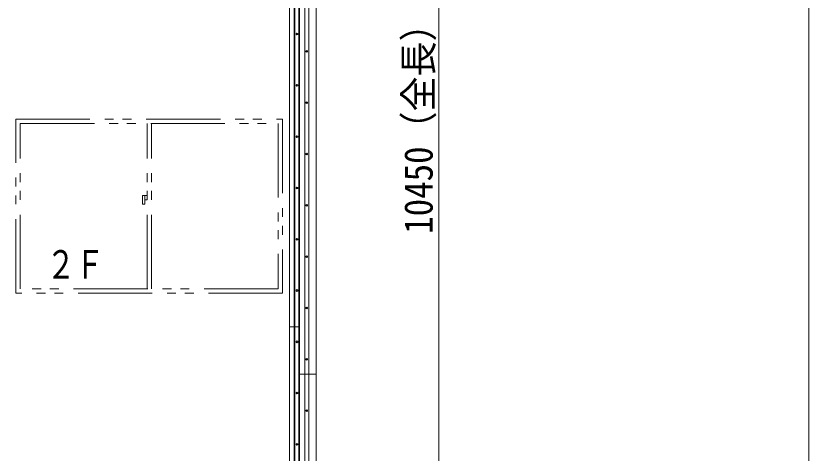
# Model space of a CAD drawing. Units: millimetres, scale not verified. Extents: x -20007 to 19993, y -13850 to 13850.
# Drawn here: x -8907 to -3553, y -4892 to -1943 of the extents above; entities that cross this region are included whole.
import ezdxf
from ezdxf.enums import TextEntityAlignment as Align

# ---------------------------------------------------------------- set-up
doc = ezdxf.new("R2010")
doc.units = ezdxf.units.MM
doc.header["$LTSCALE"] = 100
doc.linetypes.add('DOUBLE_CHAIN1', pattern=[8.8, 5, -1, 0.6, -0.6, 0.6, -1])
for name, color, linetype, lineweight in [('0-0_zumenwaku', 6, 'Continuous', 9), ('0-7_下部ユニット', 7, 'Continuous', 9), ('0-9_TEXT', 7, 'Continuous', 9), ('0-D_Defpoints', 7, 'Continuous', 9), ('1-0_窓', 2, 'DOUBLE_CHAIN1', 9), ('1-1_中間ユニット', 6, 'Continuous', 9), ('1-5_SUNPO', 3, 'Continuous', 9)]:
    doc.layers.add(name, color=color, linetype=linetype, lineweight=lineweight)
doc.styles.add('ＭＳ ゴシック', font='')
doc.styles.get('ＭＳ ゴシック').set_extended_font_data('MS Gothic')

# ---------------------------------------------------------------- blocks, each defined once
blk = doc.blocks.new('Region189')
at = {"layer": '0-D_Defpoints'}
blk.add_circle((-7009.6, -4487.7), 5, dxfattribs=at)
blk = doc.blocks.new('Region190')
at = {"layer": '0-D_Defpoints'}
for p, q in [((-7014.6, -4484.8), (-7009.6, -4481.9)), ((-7014.6, -4490.6), (-7014.6, -4484.8)), ((-7009.6, -4493.5), (-7014.6, -4490.6)), ((-7009.6, -4481.9), (-7004.6, -4484.8)), ((-7004.6, -4490.6), (-7009.6, -4493.5)), ((-7004.6, -4484.8), (-7004.6, -4490.6))]:
    blk.add_line(p, q, dxfattribs=at)
blk = doc.blocks.new('Region191')
at = {"layer": '0-D_Defpoints'}
for p, q in [((-7014.6, -4830.8), (-7009.6, -4827.9)), ((-7014.6, -4836.6), (-7014.6, -4830.8)), ((-7009.6, -4839.5), (-7014.6, -4836.6)), ((-7009.6, -4827.9), (-7004.6, -4830.8)), ((-7004.6, -4836.6), (-7009.6, -4839.5)), ((-7004.6, -4830.8), (-7004.6, -4836.6))]:
    blk.add_line(p, q, dxfattribs=at)
blk = doc.blocks.new('Region192')
at = {"layer": '0-D_Defpoints'}
blk.add_circle((-7009.6, -4833.7), 5, dxfattribs=at)
blk = doc.blocks.new('Region193')
at = {"layer": '0-D_Defpoints'}
blk.add_circle((-6944.3, -4605.2), 5, dxfattribs=at)
blk = doc.blocks.new('Region194')
at = {"layer": '0-D_Defpoints'}
for p, q in [((-6949.3, -4602.3), (-6944.3, -4599.4)), ((-6949.3, -4608.1), (-6949.3, -4602.3)), ((-6944.3, -4599.4), (-6939.3, -4602.3)), ((-6939.3, -4602.3), (-6939.3, -4608.1)), ((-6944.3, -4611), (-6949.3, -4608.1)), ((-6939.3, -4608.1), (-6944.3, -4611))]:
    blk.add_line(p, q, dxfattribs=at)
blk = doc.blocks.new('Region209')
at = {"layer": '0-D_Defpoints'}
for p, q in [((-7014.6, -3446.8), (-7009.6, -3443.9)), ((-7014.6, -3452.6), (-7014.6, -3446.8)), ((-7009.6, -3455.5), (-7014.6, -3452.6)), ((-7009.6, -3443.9), (-7004.6, -3446.8)), ((-7004.6, -3452.6), (-7009.6, -3455.5)), ((-7004.6, -3446.8), (-7004.6, -3452.6))]:
    blk.add_line(p, q, dxfattribs=at)
blk = doc.blocks.new('Region210')
at = {"layer": '0-D_Defpoints'}
blk.add_circle((-7009.6, -3449.7), 5, dxfattribs=at)
blk = doc.blocks.new('Region211')
at = {"layer": '0-D_Defpoints'}
blk.add_circle((-6944.3, -3567.2), 5, dxfattribs=at)
blk = doc.blocks.new('Region212')
at = {"layer": '0-D_Defpoints'}
for p, q in [((-6949.3, -3564.3), (-6944.3, -3561.4)), ((-6949.3, -3570.1), (-6949.3, -3564.3)), ((-6944.3, -3573), (-6949.3, -3570.1)), ((-6944.3, -3561.4), (-6939.3, -3564.3)), ((-6939.3, -3570.1), (-6944.3, -3573)), ((-6939.3, -3564.3), (-6939.3, -3570.1))]:
    blk.add_line(p, q, dxfattribs=at)
blk = doc.blocks.new('Region213')
at = {"layer": '0-D_Defpoints'}
blk.add_circle((-7009.6, -3795.7), 5, dxfattribs=at)
blk = doc.blocks.new('Region214')
at = {"layer": '0-D_Defpoints'}
for p, q in [((-7014.6, -3792.8), (-7009.6, -3789.9)), ((-7014.6, -3798.6), (-7014.6, -3792.8)), ((-7009.6, -3801.5), (-7014.6, -3798.6)), ((-7009.6, -3789.9), (-7004.6, -3792.8)), ((-7004.6, -3798.6), (-7009.6, -3801.5)), ((-7004.6, -3792.8), (-7004.6, -3798.6))]:
    blk.add_line(p, q, dxfattribs=at)
blk = doc.blocks.new('Region215')
at = {"layer": '0-D_Defpoints'}
for p, q in [((-6949.3, -3910.3), (-6944.3, -3907.4)), ((-6944.3, -3907.4), (-6939.3, -3910.3)), ((-6949.3, -3916.1), (-6949.3, -3910.3)), ((-6944.3, -3919), (-6949.3, -3916.1)), ((-6939.3, -3916.1), (-6944.3, -3919)), ((-6939.3, -3910.3), (-6939.3, -3916.1))]:
    blk.add_line(p, q, dxfattribs=at)
blk = doc.blocks.new('Region216')
at = {"layer": '0-D_Defpoints'}
blk.add_circle((-6944.3, -3913.2), 5, dxfattribs=at)
blk = doc.blocks.new('Region217')
at = {"layer": '0-D_Defpoints'}
for p, q in [((-7014.6, -4138.8), (-7009.6, -4135.9)), ((-7014.6, -4144.6), (-7014.6, -4138.8)), ((-7009.6, -4147.5), (-7014.6, -4144.6)), ((-7009.6, -4135.9), (-7004.6, -4138.8)), ((-7004.6, -4144.6), (-7009.6, -4147.5)), ((-7004.6, -4138.8), (-7004.6, -4144.6))]:
    blk.add_line(p, q, dxfattribs=at)
blk = doc.blocks.new('Region218')
at = {"layer": '0-D_Defpoints'}
blk.add_circle((-7009.6, -4141.7), 5, dxfattribs=at)
blk = doc.blocks.new('Region219')
at = {"layer": '0-D_Defpoints'}
blk.add_circle((-6944.3, -4259.2), 5, dxfattribs=at)
blk = doc.blocks.new('Region220')
at = {"layer": '0-D_Defpoints'}
for p, q in [((-6949.3, -4256.3), (-6944.3, -4253.4)), ((-6949.3, -4262.1), (-6949.3, -4256.3)), ((-6944.3, -4265), (-6949.3, -4262.1)), ((-6944.3, -4253.4), (-6939.3, -4256.3)), ((-6939.3, -4262.1), (-6944.3, -4265)), ((-6939.3, -4256.3), (-6939.3, -4262.1))]:
    blk.add_line(p, q, dxfattribs=at)
blk = doc.blocks.new('Region221')
at = {"layer": '0-D_Defpoints'}
for p, q in [((-6949.3, -3218.3), (-6944.3, -3215.4)), ((-6949.3, -3224.1), (-6949.3, -3218.3)), ((-6944.3, -3227), (-6949.3, -3224.1)), ((-6944.3, -3215.4), (-6939.3, -3218.3)), ((-6939.3, -3224.1), (-6944.3, -3227)), ((-6939.3, -3218.3), (-6939.3, -3224.1))]:
    blk.add_line(p, q, dxfattribs=at)
blk = doc.blocks.new('Region222')
at = {"layer": '0-D_Defpoints'}
blk.add_circle((-6944.3, -3221.2), 5, dxfattribs=at)
blk = doc.blocks.new('Region225')
at = {"layer": '0-D_Defpoints'}
for p, q in [((-7014.6, -2062.8), (-7009.6, -2059.9)), ((-7014.6, -2068.6), (-7014.6, -2062.8)), ((-7009.6, -2071.5), (-7014.6, -2068.6)), ((-7009.6, -2059.9), (-7004.6, -2062.8)), ((-7004.6, -2068.6), (-7009.6, -2071.5)), ((-7004.6, -2062.8), (-7004.6, -2068.6))]:
    blk.add_line(p, q, dxfattribs=at)
blk = doc.blocks.new('Region226')
at = {"layer": '0-D_Defpoints'}
blk.add_circle((-7009.6, -2065.7), 5, dxfattribs=at)
blk = doc.blocks.new('Region227')
at = {"layer": '0-D_Defpoints'}
blk.add_circle((-6944.3, -2183.2), 5, dxfattribs=at)
blk = doc.blocks.new('Region228')
at = {"layer": '0-D_Defpoints'}
for p, q in [((-6949.3, -2180.3), (-6944.3, -2177.4)), ((-6949.3, -2186.1), (-6949.3, -2180.3)), ((-6944.3, -2189), (-6949.3, -2186.1)), ((-6944.3, -2177.4), (-6939.3, -2180.3)), ((-6939.3, -2186.1), (-6944.3, -2189)), ((-6939.3, -2180.3), (-6939.3, -2186.1))]:
    blk.add_line(p, q, dxfattribs=at)
blk = doc.blocks.new('Region229')
at = {"layer": '0-D_Defpoints'}
for p, q in [((-7014.6, -2754.8), (-7009.6, -2751.9)), ((-7014.6, -2760.6), (-7014.6, -2754.8)), ((-7009.6, -2763.5), (-7014.6, -2760.6)), ((-7009.6, -2751.9), (-7004.6, -2754.8)), ((-7004.6, -2760.6), (-7009.6, -2763.5)), ((-7004.6, -2754.8), (-7004.6, -2760.6))]:
    blk.add_line(p, q, dxfattribs=at)
blk = doc.blocks.new('Region230')
at = {"layer": '0-D_Defpoints'}
blk.add_circle((-7009.6, -2757.7), 5, dxfattribs=at)
blk = doc.blocks.new('Region231')
at = {"layer": '0-D_Defpoints'}
blk.add_circle((-7009.6, -2411.7), 5, dxfattribs=at)
blk = doc.blocks.new('Region232')
at = {"layer": '0-D_Defpoints'}
for p, q in [((-7014.6, -2408.8), (-7009.6, -2405.9)), ((-7014.6, -2414.6), (-7014.6, -2408.8)), ((-7009.6, -2405.9), (-7004.6, -2408.8)), ((-7004.6, -2408.8), (-7004.6, -2414.6)), ((-7009.6, -2417.5), (-7014.6, -2414.6)), ((-7004.6, -2414.6), (-7009.6, -2417.5))]:
    blk.add_line(p, q, dxfattribs=at)
blk = doc.blocks.new('Region233')
at = {"layer": '0-D_Defpoints'}
for p, q in [((-6949.3, -2526.3), (-6944.3, -2523.4)), ((-6949.3, -2532.1), (-6949.3, -2526.3)), ((-6944.3, -2535), (-6949.3, -2532.1)), ((-6944.3, -2523.4), (-6939.3, -2526.3)), ((-6939.3, -2532.1), (-6944.3, -2535)), ((-6939.3, -2526.3), (-6939.3, -2532.1))]:
    blk.add_line(p, q, dxfattribs=at)
blk = doc.blocks.new('Region234')
at = {"layer": '0-D_Defpoints'}
blk.add_circle((-6944.3, -2529.2), 5, dxfattribs=at)
blk = doc.blocks.new('Region235')
at = {"layer": '0-D_Defpoints'}
blk.add_circle((-7009.6, -3103.7), 5, dxfattribs=at)
blk = doc.blocks.new('Region236')
at = {"layer": '0-D_Defpoints'}
for p, q in [((-7014.6, -3100.8), (-7009.6, -3097.9)), ((-7014.6, -3106.6), (-7014.6, -3100.8)), ((-7009.6, -3097.9), (-7004.6, -3100.8)), ((-7004.6, -3100.8), (-7004.6, -3106.6)), ((-7009.6, -3109.5), (-7014.6, -3106.6)), ((-7004.6, -3106.6), (-7009.6, -3109.5))]:
    blk.add_line(p, q, dxfattribs=at)
blk = doc.blocks.new('Region237')
at = {"layer": '0-D_Defpoints'}
blk.add_circle((-6944.3, -2875.2), 5, dxfattribs=at)
blk = doc.blocks.new('Region238')
at = {"layer": '0-D_Defpoints'}
for p, q in [((-6949.3, -2872.3), (-6944.3, -2869.4)), ((-6949.3, -2878.1), (-6949.3, -2872.3)), ((-6944.3, -2881), (-6949.3, -2878.1)), ((-6944.3, -2869.4), (-6939.3, -2872.3)), ((-6939.3, -2878.1), (-6944.3, -2881)), ((-6939.3, -2872.3), (-6939.3, -2878.1))]:
    blk.add_line(p, q, dxfattribs=at)

msp = doc.modelspace()

# ---------------------------------------------------------------- linework, layer by layer
at = {"layer": '0-0_zumenwaku'}
msp.add_line((-3557.2, 13850), (-3553.3, -11149.9), dxfattribs=at)
at = {"layer": '0-7_下部ユニット'}
for p, q in [((-7059.6, -4041.7), (-7059.6, -7016.7)), ((-7059.6, -4041.7), (-6992.1, -4041.7)), ((-7059.6, -4041.7), (-6992.1, -4041.7)), ((-7029.6, -4041.7), (-7029.6, -6971.7)), ((-7024.6, -4041.7), (-7024.6, -6971.7)), ((-6997.1, -4041.7), (-6997.1, -6971.7)), ((-6992.1, -4041.7), (-6992.1, -6971.7)), ((-6992.1, -4359.2), (-6992.1, -7480.2)), ((-6880.1, -4359.2), (-6992.1, -4359.2)), ((-6880.1, -4359.2), (-6992.1, -4359.2)), ((-6956.8, -7435.2), (-6956.8, -4359.2)), ((-6929.3, -7435.2), (-6929.3, -4359.2)), ((-6880.1, -7480.2), (-6880.1, -4359.2))]:
    msp.add_line(p, q, dxfattribs=at)
at = {"layer": '1-0_窓'}
for p, q in [((-8906.9, -3814.2), (-8906.9, -2639.2)), ((-8906.9, -2639.2), (-7106.9, -2639.2)), ((-8876.9, -3784.2), (-8876.9, -2669.2)), ((-8876.9, -2669.2), (-7136.9, -2669.2)), ((-8021.9, -3784.2), (-8021.9, -2669.2)), ((-7991.9, -3784.2), (-7991.9, -2669.2)), ((-7136.9, -2669.2), (-7136.9, -3784.2)), ((-7106.9, -2639.2), (-7106.9, -3814.2)), ((-8051.9, -3154.2), (-8021.9, -3154.2)), ((-8051.9, -3214.2), (-8051.9, -3154.2)), ((-8036.9, -3184.2), (-8021.9, -3184.2)), ((-7136.9, -3784.2), (-8876.9, -3784.2)), ((-7106.9, -3814.2), (-8906.9, -3814.2))]:
    msp.add_line(p, q, dxfattribs=at)
msp.add_lwpolyline([(-8051.9, -3214.2), (-8036.9, -3214.2), (-8036.9, -3154.2)], dxfattribs=at)
at = {"layer": '1-1_中間ユニット'}
for p, q in [((-7059.6, -581.7), (-7059.6, -4041.7)), ((-7029.6, -581.7), (-7029.6, -4041.7)), ((-7024.6, -581.7), (-7024.6, -4041.7)), ((-6997.1, -581.7), (-6997.1, -4041.7)), ((-6992.1, -581.7), (-6992.1, -4041.7)), ((-6992.1, -899.2), (-6992.1, -4359.2)), ((-6956.8, -4359.2), (-6956.8, -899.2)), ((-6929.3, -4359.2), (-6929.3, -899.2)), ((-6880.1, -4359.2), (-6880.1, -899.2))]:
    msp.add_line(p, q, dxfattribs=at)
at = {"layer": '1-5_SUNPO'}
msp.add_line((-6053.3, -7714.2), (-6053.3, 2335.3), dxfattribs=at)

# ---------------------------------------------------------------- block references
at = {"layer": '0-D_Defpoints'}
for name in ['Region225', 'Region226', 'Region228', 'Region227', 'Region232', 'Region231', 'Region233', 'Region234', 'Region229', 'Region230', 'Region238', 'Region237', 'Region236', 'Region235', 'Region221', 'Region222', 'Region209', 'Region210', 'Region212', 'Region211', 'Region214', 'Region213', 'Region215', 'Region216', 'Region217', 'Region218', 'Region220', 'Region219', 'Region190', 'Region189', 'Region194', 'Region193', 'Region191', 'Region192']:
    msp.add_blockref(name, (0, 0), dxfattribs=at)

# ---------------------------------------------------------------- texts
at = {"layer": '0-9_TEXT', "style": 'ＭＳ ゴシック', "width": 0.75}
msp.add_text('２Ｆ', height=192.1, dxfattribs=at).set_placement((-8701.4, -3773), align=Align.BOTTOM_LEFT)
at = {"layer": '1-5_SUNPO', "color": 7, "style": 'ＭＳ ゴシック', "width": 0.9}
msp.add_text('10450（全長）', height=192.4, rotation=90, dxfattribs=at).set_placement((-6036.2, -3413.2), align=Align.BOTTOM_LEFT)

doc.saveas('drawing.dxf')
